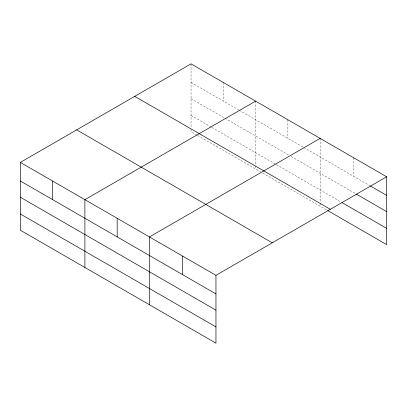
<?xml version="1.0" encoding="UTF-8"?>
<svg xmlns="http://www.w3.org/2000/svg" width="407" height="407" viewBox="0 0 407 407"><rect width="100%" height="100%" fill="white"/><g stroke="black" fill="none" stroke-linecap="round" stroke-linejoin="round"><path stroke-width="0.31" stroke-dasharray="2.04 1.53" d="M191.046 82.438L238.634 109.915M239.184 110.231L303.184 147.181M303.734 147.497L369.749 185.612M191.046 98.687L224.415 117.949M224.959 118.269L288.965 155.22M291.153 156.481L355.576 193.676M191.046 115.425L211.284 127.111M211.833 127.427L275.834 164.377M276.384 164.693L340.857 201.918M197.059 135.144L191.046 131.67L191.046 128.546M197.609 135.46L260.516 171.779M262.703 173.046L326.684 209.981M353.398 157.58L353.398 176.17M320.146 138.38L320.146 202.457M320.146 203.083L320.146 206.207M287.871 119.75L287.871 138.339M255.596 101.114L255.596 165.191M255.596 165.817L255.596 168.941M223.321 82.479L223.321 101.073M191.046 63.848L191.046 127.92"/><path stroke-width="0.61" d="M215.954 310.165L215.954 275.33L20.35 162.398L20.35 230.22L215.954 343.152L215.954 310.165L20.35 197.237M327.777 210.612L386.65 244.602L386.65 176.78L191.046 63.848L20.35 162.398M255.596 101.114L84.9 199.664L84.9 267.491M320.146 138.38L149.45 236.93L149.45 304.757M215.954 275.33L386.65 176.78M370.294 185.928L386.65 195.37M356.125 193.991L386.65 211.62M341.951 202.549L386.65 228.358M134.717 96.367L330.321 209.3M76.679 129.874L272.283 242.806M20.35 180.988L215.954 293.92M20.35 213.975L215.954 326.907M182.702 256.13L182.702 274.72M117.175 218.3L117.175 236.889M52.625 181.029L52.625 199.623"/></g></svg>
